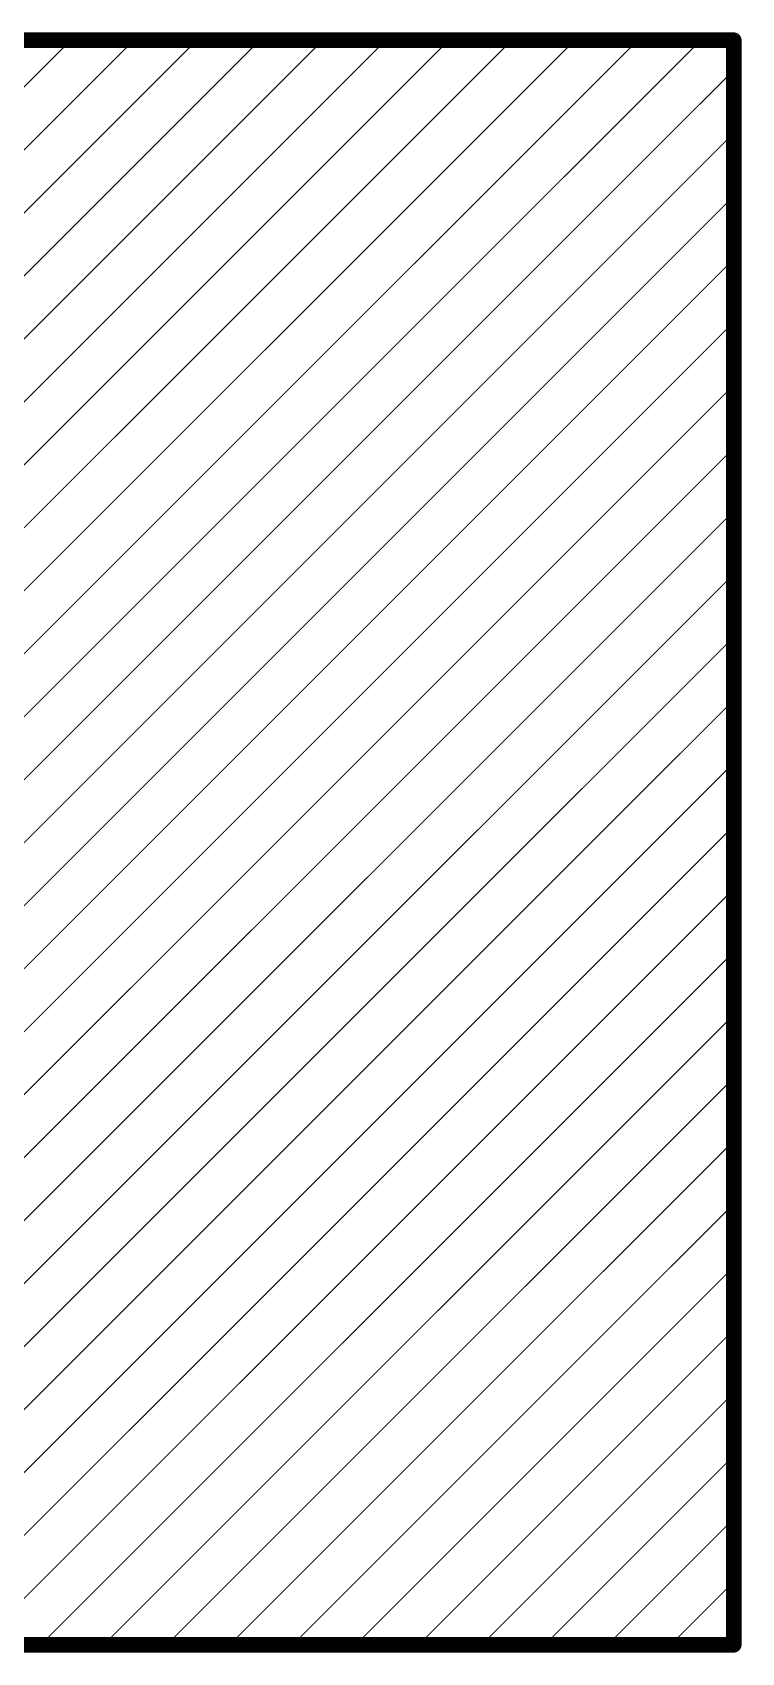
# Model space of a CAD drawing. Header units: millimetres. Extents: x -0.2 to 11.1, y -5.4 to 4.7.
# Drawn here: x 7.298 to 7.973, y -5.356 to -3.812 of the extents above; entities that cross this region are included whole.
import ezdxf

# ---------------------------------------------------------------- set-up
doc = ezdxf.new("R2010")
doc.units = ezdxf.units.MM
doc.header["$MEASUREMENT"] = 0
doc.layers.add('Mechanical13', color=56, linetype='Continuous')

msp = doc.modelspace()

# ---------------------------------------------------------------- linework, layer by layer
at = {"layer": 'Mechanical13'}
for points, const_width in [([(7.283, -3.8198), (7.9656, -3.8198)], 0.015), ([(7.9656, -5.3483), (7.9656, -3.8198)], 0.015), ([(5.805, -5.3488), (7.3348, -3.8191)], 0.001), ([(5.865, -5.3488), (7.3948, -3.8191)], 0.001), ([(5.925, -5.3488), (7.4548, -3.8191)], 0.001), ([(5.985, -5.3488), (7.5148, -3.8191)], 0.001), ([(6.045, -5.3488), (7.5748, -3.8191)], 0.001), ([(6.105, -5.3488), (7.6348, -3.8191)], 0.001), ([(6.165, -5.3488), (7.6948, -3.8191)], 0.001), ([(6.225, -5.3488), (7.7548, -3.8191)], 0.001), ([(6.285, -5.3488), (7.8148, -3.8191)], 0.001), ([(6.345, -5.3488), (7.8748, -3.8191)], 0.001), ([(6.405, -5.3488), (7.9348, -3.8191)], 0.001), ([(6.465, -5.3488), (7.9656, -3.8483)], 0.001), ([(6.525, -5.3488), (7.9656, -3.9083)], 0.001), ([(6.585, -5.3488), (7.9656, -3.9683)], 0.001), ([(6.645, -5.3488), (7.9656, -4.0283)], 0.001), ([(6.705, -5.3488), (7.9656, -4.0883)], 0.001), ([(6.765, -5.3488), (7.9656, -4.1483)], 0.001), ([(6.825, -5.3488), (7.9656, -4.2083)], 0.001), ([(6.885, -5.3488), (7.9656, -4.2683)], 0.001), ([(6.945, -5.3488), (7.9656, -4.3283)], 0.001), ([(7.005, -5.3488), (7.9656, -4.3883)], 0.001), ([(7.065, -5.3488), (7.9656, -4.4483)], 0.001), ([(7.125, -5.3488), (7.9656, -4.5083)], 0.001), ([(7.185, -5.3488), (7.9656, -4.5683)], 0.001), ([(7.245, -5.3488), (7.9656, -4.6283)], 0.001), ([(7.305, -5.3488), (7.9656, -4.6883)], 0.001), ([(7.365, -5.3488), (7.9656, -4.7483)], 0.001), ([(7.425, -5.3488), (7.9656, -4.8083)], 0.001), ([(7.485, -5.3488), (7.9656, -4.8683)], 0.001), ([(7.545, -5.3488), (7.9656, -4.9283)], 0.001), ([(7.605, -5.3488), (7.9656, -4.9883)], 0.001), ([(7.665, -5.3488), (7.9656, -5.0483)], 0.001), ([(7.725, -5.3488), (7.9656, -5.1083)], 0.001), ([(7.785, -5.3488), (7.9656, -5.1683)], 0.001), ([(7.845, -5.3488), (7.9656, -5.2283)], 0.001), ([(7.905, -5.3488), (7.9656, -5.2883)], 0.001), ([(3.2868, -5.3483), (7.9656, -5.3483)], 0.015)]:
    msp.add_lwpolyline(points, dxfattribs=dict(at, const_width=const_width))
for points, const_width in [([(7.9618, -3.8198, 1), (7.9693, -3.8198, 1)], 0.0075), ([(7.9618, -3.8198, 1), (7.9693, -3.8198, 1)], 0.0075), ([(7.3345, -3.8191, 1), (7.335, -3.8191, 1)], 0.0005), ([(7.3945, -3.8191, 1), (7.395, -3.8191, 1)], 0.0005), ([(7.4545, -3.8191, 1), (7.455, -3.8191, 1)], 0.0005), ([(7.5145, -3.8191, 1), (7.515, -3.8191, 1)], 0.0005), ([(7.5745, -3.8191, 1), (7.575, -3.8191, 1)], 0.0005), ([(7.6345, -3.8191, 1), (7.635, -3.8191, 1)], 0.0005), ([(7.6945, -3.8191, 1), (7.695, -3.8191, 1)], 0.0005), ([(7.7545, -3.8191, 1), (7.755, -3.8191, 1)], 0.0005), ([(7.8145, -3.8191, 1), (7.815, -3.8191, 1)], 0.0005), ([(7.8745, -3.8191, 1), (7.875, -3.8191, 1)], 0.0005), ([(7.9345, -3.8191, 1), (7.935, -3.8191, 1)], 0.0005), ([(7.9653, -3.8483, 1), (7.9658, -3.8483, 1)], 0.0005), ([(7.9653, -3.9083, 1), (7.9658, -3.9083, 1)], 0.0005), ([(7.9653, -3.9683, 1), (7.9658, -3.9683, 1)], 0.0005), ([(7.9653, -4.0283, 1), (7.9658, -4.0283, 1)], 0.0005), ([(7.9653, -4.0883, 1), (7.9658, -4.0883, 1)], 0.0005), ([(7.9653, -4.1483, 1), (7.9658, -4.1483, 1)], 0.0005), ([(7.9653, -4.2083, 1), (7.9658, -4.2083, 1)], 0.0005), ([(7.9653, -4.2683, 1), (7.9658, -4.2683, 1)], 0.0005), ([(7.9653, -4.3283, 1), (7.9658, -4.3283, 1)], 0.0005), ([(7.9653, -4.3883, 1), (7.9658, -4.3883, 1)], 0.0005), ([(7.9653, -4.4483, 1), (7.9658, -4.4483, 1)], 0.0005), ([(7.9653, -4.5083, 1), (7.9658, -4.5083, 1)], 0.0005), ([(7.9653, -4.5683, 1), (7.9658, -4.5683, 1)], 0.0005), ([(7.9653, -4.6283, 1), (7.9658, -4.6283, 1)], 0.0005), ([(7.9653, -4.6883, 1), (7.9658, -4.6883, 1)], 0.0005), ([(7.9653, -4.7483, 1), (7.9658, -4.7483, 1)], 0.0005), ([(7.9653, -4.8083, 1), (7.9658, -4.8083, 1)], 0.0005), ([(7.9653, -4.8683, 1), (7.9658, -4.8683, 1)], 0.0005), ([(7.9653, -4.9283, 1), (7.9658, -4.9283, 1)], 0.0005), ([(7.9653, -4.9883, 1), (7.9658, -4.9883, 1)], 0.0005), ([(7.9653, -5.0483, 1), (7.9658, -5.0483, 1)], 0.0005), ([(7.9653, -5.1083, 1), (7.9658, -5.1083, 1)], 0.0005), ([(7.9653, -5.1683, 1), (7.9658, -5.1683, 1)], 0.0005), ([(7.9653, -5.2283, 1), (7.9658, -5.2283, 1)], 0.0005), ([(7.9653, -5.2883, 1), (7.9658, -5.2883, 1)], 0.0005), ([(7.3048, -5.3488, 1), (7.3053, -5.3488, 1)], 0.0005), ([(7.3648, -5.3488, 1), (7.3653, -5.3488, 1)], 0.0005), ([(7.4248, -5.3488, 1), (7.4253, -5.3488, 1)], 0.0005), ([(7.4848, -5.3488, 1), (7.4853, -5.3488, 1)], 0.0005), ([(7.5448, -5.3488, 1), (7.5453, -5.3488, 1)], 0.0005), ([(7.6048, -5.3488, 1), (7.6053, -5.3488, 1)], 0.0005), ([(7.6648, -5.3488, 1), (7.6653, -5.3488, 1)], 0.0005), ([(7.7248, -5.3488, 1), (7.7253, -5.3488, 1)], 0.0005), ([(7.7848, -5.3488, 1), (7.7853, -5.3488, 1)], 0.0005), ([(7.8448, -5.3488, 1), (7.8453, -5.3488, 1)], 0.0005), ([(7.9048, -5.3488, 1), (7.9053, -5.3488, 1)], 0.0005), ([(7.9618, -5.3483, 1), (7.9693, -5.3483, 1)], 0.0075), ([(7.9618, -5.3483, 1), (7.9693, -5.3483, 1)], 0.0075)]:
    msp.add_lwpolyline(points, format="xyb", close=True, dxfattribs=dict(at, const_width=const_width))

doc.saveas('drawing.dxf')
